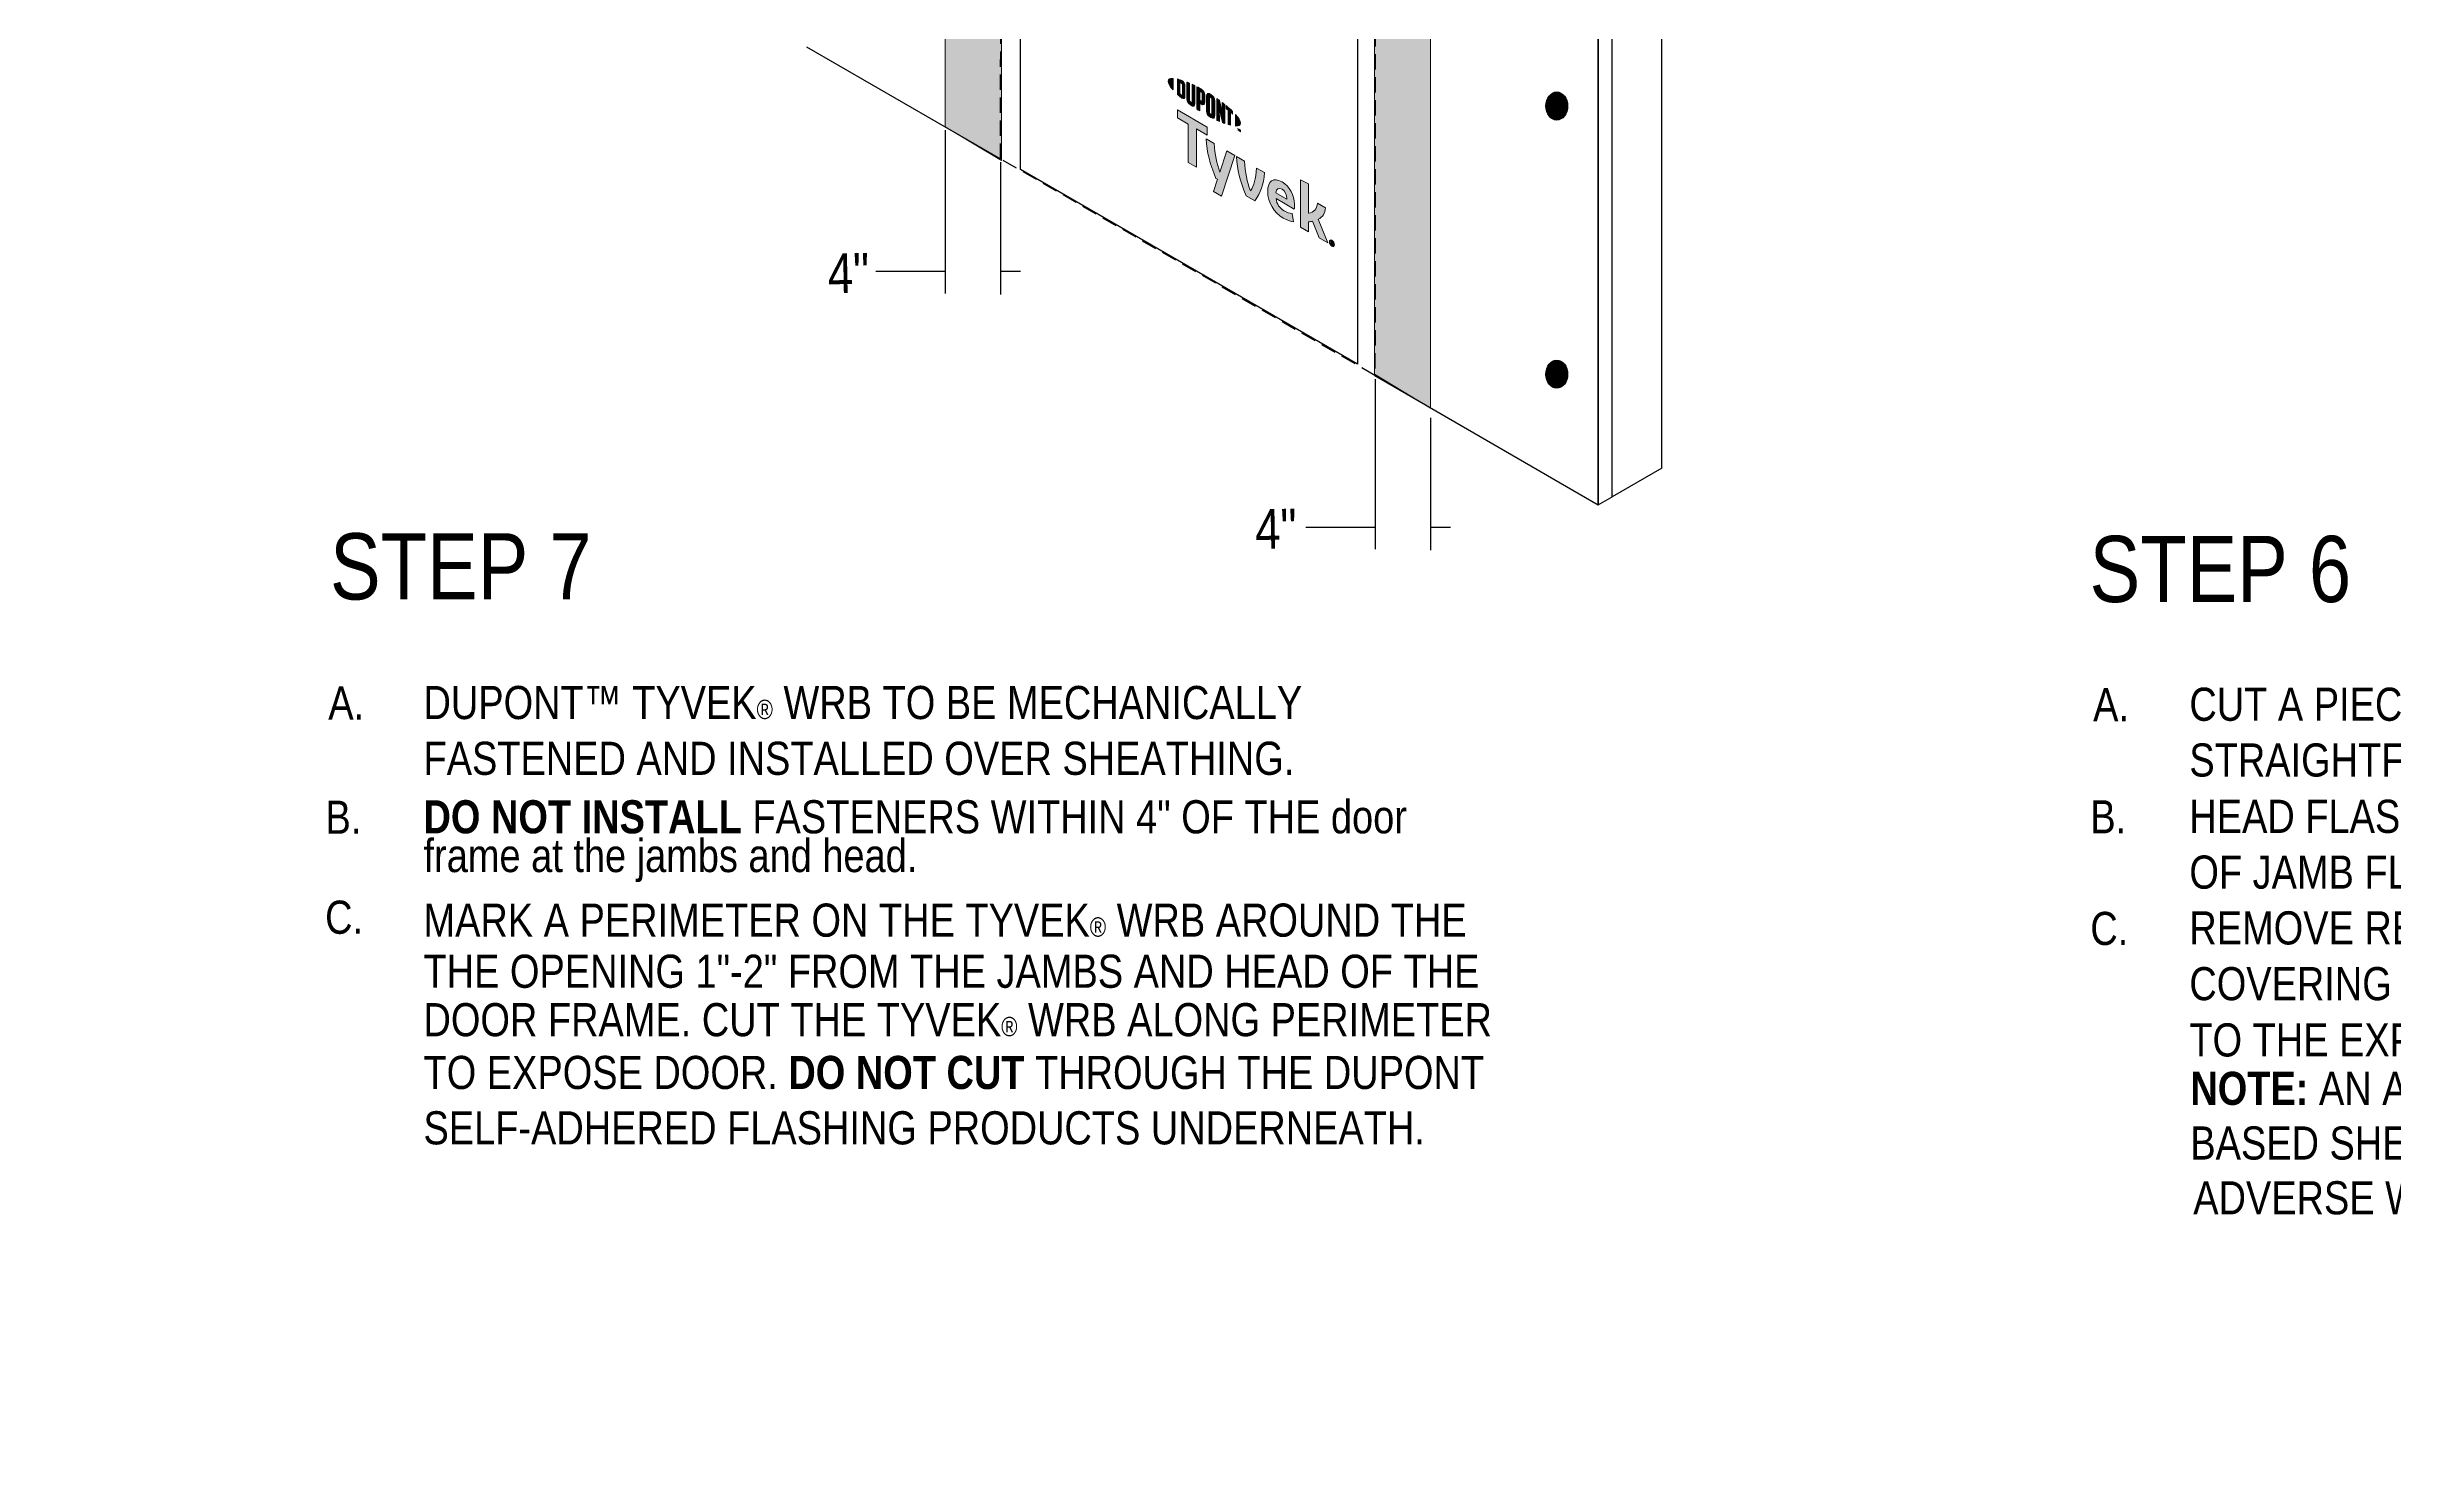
# Model space of a CAD drawing. Extents: x -1114 to 2135, y -829 to 1734.
# Drawn here: x 598 to 1395, y 535 to 1016 of the extents above; entities that cross this region are included whole.
import ezdxf

# ---------------------------------------------------------------- set-up
doc = ezdxf.new("R2010")
doc.units = 0
doc.header["$MEASUREMENT"] = 0
doc.linetypes.add('AI-Linetype-0', pattern=[7.8125, 5.208333, -2.604167])
for name, color, linetype, lineweight in [('.ATI-TEXT', 7, 'Continuous', 0), ('G-ANNO-TTLB', 7, 'Continuous', 0), ('TYVEK', 7, 'Continuous', 0), ('X-REF - TRACED', 7, 'Continuous', 0)]:
    doc.layers.add(name, color=color, linetype=linetype, lineweight=lineweight)

# ---------------------------------------------------------------- blocks, each defined once
blk = doc.blocks.new('Block_35')
at = {"layer": '.ATI-TEXT', "char_height": 0.2, "attachment_point": 7}
for s, insert in [('\\C18;\\c0;\\FArial Narrow|b0|i0|c1;\\H11.249999;\\W1.000000;A.', (693.51, 787.29)), ('\\C18;\\c0;\\FArial Narrow|b0|i0|c1;\\H11.249999;\\W1.000000;DUPONT™ TYVEK\\H6.558750;®\\H11.249999; WRB TO BE MECHANICALLY', (725.83, 787.29)), ('\\C18;\\c0;\\FArial Narrow|b0|i0|c1;\\H11.249999;\\W1.000000;FASTENED AND INSTALLED OVER SHEATHING.', (725.83, 768.34)), ('\\C18;\\c0;\\FArial Narrow|b0|i0|c1;\\H11.249999;\\W1.000000;B.', (692.56, 748.46)), ('\\C18;\\c0;\\FArial Narrow Bold|b1|i0|c1;\\H11.249999;\\W1.000000;DO NOT INSTALL\\FArial Narrow|b0|i0|c1; FASTENERS WITHIN 4" OF THE door', (725.83, 748.46)), ('\\C18;\\c0;\\FArial Narrow|b0|i0|c1;\\H11.249999;\\W1.000000;frame at the jambs and head.', (725.85, 732.07)), ('\\C18;\\c0;\\FArial Narrow|b0|i0|c1;\\H11.249999;\\W1.000000;C.', (692.43, 714.35)), ('\\C18;\\c0;\\FArial Narrow|b0|i0|c1;\\H11.249999;\\W1.000000;MARK A PERIMETER ON THE TYVEK\\H6.558750;®\\H11.249999; WRB AROUND THE', (725.83, 713.35)), ('\\C18;\\c0;\\FArial Narrow|b0|i0|c1;\\H11.249999;\\W1.000000;THE OPENING 1"-2" FROM THE JAMBS AND HEAD OF THE ', (725.83, 695.99)), ('\\C18;\\c0;\\FArial Narrow|b0|i0|c1;\\H11.249999;\\W1.000000;DOOR FRAME. CUT THE TYVEK\\H6.558750;®\\H11.249999; WRB ALONG PERIMETER ', (725.83, 679.53))]:
    blk.add_mtext(s, dxfattribs=dict(at, insert=insert))
blk = doc.blocks.new('Block_40')
at = {"layer": '.ATI-TEXT', "char_height": 0.2, "attachment_point": 7}
for s, insert in [('\\C18;\\c0;\\FArial Narrow|b0|i0|c1;\\H11.249999;\\W1.000000;A.', (1292.73, 786.71)), ('\\C18;\\c0;\\FArial Narrow|b0|i0|c1;\\H11.249999;\\W1.000000;CUT A PIECE OF DUPONT™ FLASHING TAPE OR  ', (1325.4, 786.71)), ('\\C18;\\c0;\\FArial Narrow|b0|i0|c1;\\H11.249999;\\W1.000000;STRAIGHTFLASH™ FOR HEAD FLASHING.', (1325.4, 767.76)), ('\\C18;\\c0;\\FArial Narrow|b0|i0|c1;\\H11.249999;\\W1.000000;B.', (1291.78, 748.62)), ('\\C18;\\c0;\\FArial Narrow|b0|i0|c1;\\H11.249999;\\W1.000000;HEAD FLASHING TO EXTEND BEYOND OUTER EDGES', (1325.4, 748.62)), ('\\C18;\\c0;\\FArial Narrow|b0|i0|c1;\\H11.249999;\\W1.000000;OF JAMB FLASHING.', (1325.4, 729.67)), ('\\C18;\\c0;\\FArial Narrow|b0|i0|c1;\\H11.249999;\\W1.000000;C.', (1291.78, 710.53)), ('\\C18;\\c0;\\FArial Narrow|b0|i0|c1;\\H11.249999;\\W1.000000;REMOVE RELEASE PAPER AND INSTALL COMPLETELY', (1325.4, 710.72)), ('\\C18;\\c0;\\FArial Narrow|b0|i0|c1;\\H11.249999;\\W1.000000;COVERING DOOR MOUNTING FLANGE AND ADHERING', (1325.4, 691.77)), ('\\C18;\\c0;\\FArial Narrow|b0|i0|c1;\\H11.249999;\\W1.000000;TO THE EXPOSED SHEATHING. ', (1325.4, 672.66)), ('\\C18;\\c0;\\FArial Narrow Bold|b1|i0|c1;\\H11.249999;\\W1.000000;NOTE:\\FArial Narrow|b0|i0|c1; AN ADHESIVE/PRIMER IS REQUIRED FOR WOOD-', (1325.74, 653.28)), ('\\C18;\\c0;\\FArial Narrow|b0|i0|c1;\\H11.249999;\\W1.000000;BASED SHEATHING, WHEN APPLYING FLASHING DURING', (1325.73, 635.7)), ('\\C18;\\c0;\\FArial Narrow|b0|i0|c1;\\H11.249999;\\W1.000000;ADVERSE WEATHER CONDITIONS.', (1326.72, 619.01))]:
    blk.add_mtext(s, dxfattribs=dict(at, insert=insert))
blk = doc.blocks.new('Block_63')
at = {"layer": 'X-REF - TRACED', "true_color": 0x848484, "transparency": 33554687}
h = blk.add_hatch(color=252, dxfattribs=at)
h.dxf.hatch_style = 2
edge = h.paths.add_edge_path()
edge.add_spline(control_points=[(978.64, 1004.15), (978.64, 1003.42), (979.26, 1002.4), (980.32, 1001.2), (980.32, 1001.2), (980.32, 1005.14), (980.32, 1005.14), (979.26, 1005.18), (978.64, 1004.86), (978.64, 1004.15)], knot_values=[0, 0, 0, 0, 1, 1, 1, 2, 2, 2, 3, 3, 3, 3], degree=3, periodic=0)
h = blk.add_hatch(color=252, dxfattribs=at)
h.dxf.hatch_style = 2
edge = h.paths.add_edge_path()
edge.add_spline(control_points=[(983.53, 999.72), (983.53, 999.41), (983.37, 999.4), (983.18, 999.51), (983.03, 999.6), (982.8, 999.79), (982.62, 999.96), (982.62, 999.96), (982.62, 1003.73), (982.62, 1003.73), (982.8, 1003.68), (983.03, 1003.61), (983.18, 1003.52), (983.37, 1003.41), (983.53, 1003.22), (983.53, 1002.92), (983.53, 1002.92), (983.53, 999.72), (983.53, 999.72)], knot_values=[0, 0, 0, 0, 1, 1, 1, 2, 2, 2, 3, 3, 3, 4, 4, 4, 5, 5, 5, 6, 6, 6, 6], degree=3, periodic=0)
edge = h.paths.add_edge_path()
edge.add_spline(control_points=[(983.3, 1004.43), (983.01, 1004.61), (982.58, 1004.75), (981.8, 1004.93), (981.8, 1004.93), (981.8, 999.7), (981.8, 999.7), (982.48, 999.07), (983.01, 998.63), (983.3, 998.46), (983.99, 998.06), (984.38, 998.32), (984.38, 999.09), (984.38, 999.09), (984.38, 1002.56), (984.38, 1002.56), (984.38, 1003.33), (983.99, 1004.04), (983.3, 1004.43)], knot_values=[0, 0, 0, 0, 1, 1, 1, 2, 2, 2, 3, 3, 3, 4, 4, 4, 5, 5, 5, 6, 6, 6, 6], degree=3, periodic=0)
h = blk.add_hatch(color=252, dxfattribs=at)
h.dxf.hatch_style = 2
edge = h.paths.add_edge_path()
edge.add_spline(control_points=[(986.77, 997.23), (986.77, 996.93), (986.68, 996.79), (986.35, 997.03), (986.03, 997.26), (985.94, 997.46), (985.94, 997.82), (985.94, 997.82), (985.94, 1003.51), (985.94, 1003.51), (985.73, 1003.61), (985.25, 1003.81), (985.04, 1003.89), (985.04, 1003.89), (985.04, 998.14), (985.04, 998.14), (985.04, 997.22), (985.43, 996.64), (986.35, 995.99), (987.19, 995.39), (987.71, 995.58), (987.71, 996.6), (987.71, 996.6), (987.71, 1002.68), (987.71, 1002.68), (987.53, 1002.77), (986.96, 1003.04), (986.77, 1003.13), (986.77, 1003.13), (986.77, 997.23), (986.77, 997.23)], knot_values=[0, 0, 0, 0, 1, 1, 1, 2, 2, 2, 3, 3, 3, 4, 4, 4, 5, 5, 5, 6, 6, 6, 7, 7, 7, 8, 8, 8, 9, 9, 9, 10, 10, 10, 10], degree=3, periodic=0)
h = blk.add_hatch(color=252, dxfattribs=at)
h.dxf.hatch_style = 2
edge = h.paths.add_edge_path()
edge.add_spline(control_points=[(990.19, 997.76), (990.19, 997.43), (990.09, 997.32), (989.71, 997.54), (989.71, 997.54), (989.38, 997.73), (989.38, 997.73), (989.38, 997.73), (989.38, 1000.75), (989.38, 1000.75), (989.53, 1000.67), (989.6, 1000.63), (989.69, 1000.58), (990.1, 1000.34), (990.19, 1000.11), (990.19, 999.77), (990.19, 999.77), (990.19, 997.76), (990.19, 997.76)], knot_values=[0, 0, 0, 0, 1, 1, 1, 2, 2, 2, 3, 3, 3, 4, 4, 4, 5, 5, 5, 6, 6, 6, 6], degree=3, periodic=0)
edge = h.paths.add_edge_path()
edge.add_spline(control_points=[(989.75, 1001.61), (989.58, 1001.71), (988.99, 1002.03), (988.44, 1002.31), (988.44, 1002.31), (988.44, 994.65), (988.44, 994.65), (988.63, 994.53), (989.11, 994.22), (989.38, 994.06), (989.38, 994.06), (989.38, 996.66), (989.38, 996.66), (989.38, 996.66), (989.75, 996.45), (989.75, 996.45), (990.73, 995.89), (991.14, 996.16), (991.14, 997.13), (991.14, 997.13), (991.14, 999.38), (991.14, 999.38), (991.14, 1000.34), (990.68, 1001.07), (989.75, 1001.61)], knot_values=[0, 0, 0, 0, 1, 1, 1, 2, 2, 2, 3, 3, 3, 4, 4, 4, 5, 5, 5, 6, 6, 6, 7, 7, 7, 8, 8, 8, 8], degree=3, periodic=0)
h = blk.add_hatch(color=252, dxfattribs=at)
h.dxf.hatch_style = 2
edge = h.paths.add_edge_path()
edge.add_spline(control_points=[(993.54, 993.15), (993.54, 992.85), (993.45, 992.74), (993.12, 992.92), (992.78, 993.11), (992.69, 993.33), (992.69, 993.64), (992.69, 993.64), (992.69, 998.41), (992.69, 998.41), (992.69, 998.73), (992.78, 998.85), (993.12, 998.64), (993.45, 998.44), (993.54, 998.22), (993.54, 997.92), (993.54, 997.92), (993.54, 993.15), (993.54, 993.15)], knot_values=[0, 0, 0, 0, 1, 1, 1, 2, 2, 2, 3, 3, 3, 4, 4, 4, 5, 5, 5, 6, 6, 6, 6], degree=3, periodic=0)
edge = h.paths.add_edge_path()
edge.add_spline(control_points=[(993.12, 999.71), (992.25, 1000.26), (991.73, 1000.12), (991.73, 999.11), (991.73, 999.11), (991.73, 994.1), (991.73, 994.1), (991.73, 993.04), (992.2, 992.33), (993.12, 991.85), (994.02, 991.37), (994.49, 991.49), (994.49, 992.62), (994.49, 992.62), (994.49, 997.4), (994.49, 997.4), (994.49, 998.48), (994.06, 999.11), (993.12, 999.71)], knot_values=[0, 0, 0, 0, 1, 1, 1, 2, 2, 2, 3, 3, 3, 4, 4, 4, 5, 5, 5, 6, 6, 6, 6], degree=3, periodic=0)
h = blk.add_hatch(color=252, dxfattribs=at)
h.dxf.hatch_style = 2
edge = h.paths.add_edge_path()
edge.add_spline(control_points=[(997.09, 993.15), (997.09, 993.15), (996.05, 997.64), (996.05, 997.64), (995.77, 997.85), (995.43, 998.09), (995.16, 998.27), (995.16, 998.27), (995.16, 990.93), (995.16, 990.93), (995.35, 990.84), (995.82, 990.63), (996.06, 990.52), (996.06, 990.52), (995.99, 994.89), (995.99, 994.89), (995.99, 994.89), (997.09, 990.1), (997.09, 990.1), (997.33, 990.01), (997.67, 989.88), (997.89, 989.8), (997.89, 989.8), (997.89, 996.25), (997.89, 996.25), (997.66, 996.44), (997.23, 996.77), (997.03, 996.92), (997.03, 996.92), (997.09, 993.15), (997.09, 993.15)], knot_values=[0, 0, 0, 0, 1, 1, 1, 2, 2, 2, 3, 3, 3, 4, 4, 4, 5, 5, 5, 6, 6, 6, 7, 7, 7, 8, 8, 8, 9, 9, 9, 10, 10, 10, 10], degree=3, periodic=0)
h = blk.add_hatch(color=252, dxfattribs=at)
h.dxf.hatch_style = 2
edge = h.paths.add_edge_path()
edge.add_spline(control_points=[(998.36, 994.85), (998.59, 994.67), (998.82, 994.49), (999.04, 994.3), (999.04, 994.3), (999.04, 989.42), (999.04, 989.42), (999.24, 989.36), (999.63, 989.25), (999.88, 989.19), (999.88, 989.19), (999.88, 993.59), (999.88, 993.59), (1000.12, 993.37), (1000.35, 993.17), (1000.56, 992.98), (1000.56, 992.98), (1000.56, 993.92), (1000.56, 993.92), (999.9, 994.57), (999.19, 995.2), (998.36, 995.88), (998.36, 995.88), (998.36, 994.85), (998.36, 994.85)], knot_values=[0, 0, 0, 0, 1, 1, 1, 2, 2, 2, 3, 3, 3, 4, 4, 4, 5, 5, 5, 6, 6, 6, 7, 7, 7, 8, 8, 8, 8], degree=3, periodic=0)
h = blk.add_hatch(color=252, dxfattribs=at)
h.dxf.hatch_style = 2
edge = h.paths.add_edge_path()
edge.add_spline(control_points=[(1003.25, 989.94), (1003.25, 989.22), (1002.64, 988.9), (1001.57, 988.93), (1001.57, 988.93), (1001.57, 992.87), (1001.57, 992.87), (1002.64, 991.68), (1003.25, 990.66), (1003.25, 989.94)], knot_values=[0, 0, 0, 0, 1, 1, 1, 2, 2, 2, 3, 3, 3, 3], degree=3, periodic=0)
h = blk.add_hatch(color=252, dxfattribs=at)
h.dxf.hatch_style = 2
edge = h.paths.add_edge_path()
edge.add_spline(control_points=[(1002.75, 987.86), (1002.75, 987.86), (1002.85, 987.8), (1002.85, 987.8), (1002.85, 987.8), (1003, 987.44), (1003, 987.44), (1003, 987.44), (1003.15, 987.62), (1003.15, 987.62), (1003.15, 987.62), (1003.25, 987.57), (1003.25, 987.57), (1003.25, 987.57), (1003.25, 987), (1003.25, 987), (1003.25, 987), (1003.16, 987.05), (1003.16, 987.05), (1003.16, 987.05), (1003.16, 987.46), (1003.16, 987.46), (1003.16, 987.46), (1003.01, 987.27), (1003.01, 987.27), (1003.01, 987.27), (1003, 987.28), (1003, 987.28), (1003, 987.28), (1002.84, 987.64), (1002.84, 987.64), (1002.84, 987.64), (1002.84, 987.23), (1002.84, 987.23), (1002.84, 987.23), (1002.75, 987.29), (1002.75, 987.29), (1002.75, 987.29), (1002.75, 987.86), (1002.75, 987.86)], knot_values=[0, 0, 0, 0, 1, 1, 1, 2, 2, 2, 3, 3, 3, 4, 4, 4, 5, 5, 5, 6, 6, 6, 7, 7, 7, 8, 8, 8, 9, 9, 9, 10, 10, 10, 11, 11, 11, 12, 12, 12, 13, 13, 13, 13], degree=3, periodic=0)
edge = h.paths.add_edge_path()
edge.add_spline(control_points=[(1002.4, 987.96), (1002.4, 987.96), (1002.24, 988.05), (1002.24, 988.05), (1002.24, 988.05), (1002.24, 988.15), (1002.24, 988.15), (1002.24, 988.15), (1002.65, 987.92), (1002.65, 987.92), (1002.65, 987.92), (1002.65, 987.82), (1002.65, 987.82), (1002.65, 987.82), (1002.49, 987.91), (1002.49, 987.91), (1002.49, 987.91), (1002.49, 987.44), (1002.49, 987.44), (1002.49, 987.44), (1002.4, 987.49), (1002.4, 987.49), (1002.4, 987.49), (1002.4, 987.96), (1002.4, 987.96)], knot_values=[0, 0, 0, 0, 1, 1, 1, 2, 2, 2, 3, 3, 3, 4, 4, 4, 5, 5, 5, 6, 6, 6, 7, 7, 7, 8, 8, 8, 8], degree=3, periodic=0)
at = {"layer": 'X-REF - TRACED'}
for points, knots in [([(978.64, 1004.15), (978.64, 1003.42), (979.26, 1002.4), (980.32, 1001.2), (980.32, 1001.2), (980.32, 1005.14), (980.32, 1005.14), (979.26, 1005.18), (978.64, 1004.86), (978.64, 1004.15)], [0, 0, 0, 0, 1, 1, 1, 2, 2, 2, 3, 3, 3, 3]), ([(983.3, 1004.43), (983.01, 1004.61), (982.58, 1004.75), (981.8, 1004.93), (981.8, 1004.93), (981.8, 999.7), (981.8, 999.7), (982.48, 999.07), (983.01, 998.63), (983.3, 998.46), (983.99, 998.06), (984.38, 998.32), (984.38, 999.09), (984.38, 999.09), (984.38, 1002.56), (984.38, 1002.56), (984.38, 1003.33), (983.99, 1004.04), (983.3, 1004.43)], [0, 0, 0, 0, 1, 1, 1, 2, 2, 2, 3, 3, 3, 4, 4, 4, 5, 5, 5, 6, 6, 6, 6]), ([(983.53, 999.72), (983.53, 999.41), (983.37, 999.4), (983.18, 999.51), (983.03, 999.6), (982.8, 999.79), (982.62, 999.96), (982.62, 999.96), (982.62, 1003.73), (982.62, 1003.73), (982.8, 1003.68), (983.03, 1003.61), (983.18, 1003.52), (983.37, 1003.41), (983.53, 1003.22), (983.53, 1002.92), (983.53, 1002.92), (983.53, 999.72), (983.53, 999.72)], [0, 0, 0, 0, 1, 1, 1, 2, 2, 2, 3, 3, 3, 4, 4, 4, 5, 5, 5, 6, 6, 6, 6]), ([(986.77, 997.23), (986.77, 996.93), (986.68, 996.79), (986.35, 997.03), (986.03, 997.26), (985.94, 997.46), (985.94, 997.82), (985.94, 997.82), (985.94, 1003.51), (985.94, 1003.51), (985.73, 1003.61), (985.25, 1003.81), (985.04, 1003.89), (985.04, 1003.89), (985.04, 998.14), (985.04, 998.14), (985.04, 997.22), (985.43, 996.64), (986.35, 995.99), (987.19, 995.39), (987.71, 995.58), (987.71, 996.6), (987.71, 996.6), (987.71, 1002.68), (987.71, 1002.68), (987.53, 1002.77), (986.96, 1003.04), (986.77, 1003.13), (986.77, 1003.13), (986.77, 997.23), (986.77, 997.23)], [0, 0, 0, 0, 1, 1, 1, 2, 2, 2, 3, 3, 3, 4, 4, 4, 5, 5, 5, 6, 6, 6, 7, 7, 7, 8, 8, 8, 9, 9, 9, 10, 10, 10, 10]), ([(989.75, 1001.61), (989.58, 1001.71), (988.99, 1002.03), (988.44, 1002.31), (988.44, 1002.31), (988.44, 994.65), (988.44, 994.65), (988.63, 994.53), (989.11, 994.22), (989.38, 994.06), (989.38, 994.06), (989.38, 996.66), (989.38, 996.66), (989.38, 996.66), (989.75, 996.45), (989.75, 996.45), (990.73, 995.89), (991.14, 996.16), (991.14, 997.13), (991.14, 997.13), (991.14, 999.38), (991.14, 999.38), (991.14, 1000.34), (990.68, 1001.07), (989.75, 1001.61)], [0, 0, 0, 0, 1, 1, 1, 2, 2, 2, 3, 3, 3, 4, 4, 4, 5, 5, 5, 6, 6, 6, 7, 7, 7, 8, 8, 8, 8]), ([(990.19, 997.76), (990.19, 997.43), (990.09, 997.32), (989.71, 997.54), (989.71, 997.54), (989.38, 997.73), (989.38, 997.73), (989.38, 997.73), (989.38, 1000.75), (989.38, 1000.75), (989.53, 1000.67), (989.6, 1000.63), (989.69, 1000.58), (990.1, 1000.34), (990.19, 1000.11), (990.19, 999.77), (990.19, 999.77), (990.19, 997.76), (990.19, 997.76)], [0, 0, 0, 0, 1, 1, 1, 2, 2, 2, 3, 3, 3, 4, 4, 4, 5, 5, 5, 6, 6, 6, 6]), ([(993.12, 999.71), (992.25, 1000.26), (991.73, 1000.12), (991.73, 999.11), (991.73, 999.11), (991.73, 994.1), (991.73, 994.1), (991.73, 993.04), (992.2, 992.33), (993.12, 991.85), (994.02, 991.37), (994.49, 991.49), (994.49, 992.62), (994.49, 992.62), (994.49, 997.4), (994.49, 997.4), (994.49, 998.48), (994.06, 999.11), (993.12, 999.71)], [0, 0, 0, 0, 1, 1, 1, 2, 2, 2, 3, 3, 3, 4, 4, 4, 5, 5, 5, 6, 6, 6, 6]), ([(993.54, 993.15), (993.54, 992.85), (993.45, 992.74), (993.12, 992.92), (992.78, 993.11), (992.69, 993.33), (992.69, 993.64), (992.69, 993.64), (992.69, 998.41), (992.69, 998.41), (992.69, 998.73), (992.78, 998.85), (993.12, 998.64), (993.45, 998.44), (993.54, 998.22), (993.54, 997.92), (993.54, 997.92), (993.54, 993.15), (993.54, 993.15)], [0, 0, 0, 0, 1, 1, 1, 2, 2, 2, 3, 3, 3, 4, 4, 4, 5, 5, 5, 6, 6, 6, 6]), ([(997.09, 993.15), (997.09, 993.15), (996.05, 997.64), (996.05, 997.64), (995.77, 997.85), (995.43, 998.09), (995.16, 998.27), (995.16, 998.27), (995.16, 990.93), (995.16, 990.93), (995.35, 990.84), (995.82, 990.63), (996.06, 990.52), (996.06, 990.52), (995.99, 994.89), (995.99, 994.89), (995.99, 994.89), (997.09, 990.1), (997.09, 990.1), (997.33, 990.01), (997.67, 989.88), (997.89, 989.8), (997.89, 989.8), (997.89, 996.25), (997.89, 996.25), (997.66, 996.44), (997.23, 996.77), (997.03, 996.92), (997.03, 996.92), (997.09, 993.15), (997.09, 993.15)], [0, 0, 0, 0, 1, 1, 1, 2, 2, 2, 3, 3, 3, 4, 4, 4, 5, 5, 5, 6, 6, 6, 7, 7, 7, 8, 8, 8, 9, 9, 9, 10, 10, 10, 10]), ([(998.36, 994.85), (998.59, 994.67), (998.82, 994.49), (999.04, 994.3), (999.04, 994.3), (999.04, 989.42), (999.04, 989.42), (999.24, 989.36), (999.63, 989.25), (999.88, 989.19), (999.88, 989.19), (999.88, 993.59), (999.88, 993.59), (1000.12, 993.37), (1000.35, 993.17), (1000.56, 992.98), (1000.56, 992.98), (1000.56, 993.92), (1000.56, 993.92), (999.9, 994.57), (999.19, 995.2), (998.36, 995.88), (998.36, 995.88), (998.36, 994.85), (998.36, 994.85)], [0, 0, 0, 0, 1, 1, 1, 2, 2, 2, 3, 3, 3, 4, 4, 4, 5, 5, 5, 6, 6, 6, 7, 7, 7, 8, 8, 8, 8]), ([(1003.25, 989.94), (1003.25, 989.22), (1002.64, 988.9), (1001.57, 988.93), (1001.57, 988.93), (1001.57, 992.87), (1001.57, 992.87), (1002.64, 991.68), (1003.25, 990.66), (1003.25, 989.94)], [0, 0, 0, 0, 1, 1, 1, 2, 2, 2, 3, 3, 3, 3]), ([(1002.4, 987.96), (1002.4, 987.96), (1002.24, 988.05), (1002.24, 988.05), (1002.24, 988.05), (1002.24, 988.15), (1002.24, 988.15), (1002.24, 988.15), (1002.65, 987.92), (1002.65, 987.92), (1002.65, 987.92), (1002.65, 987.82), (1002.65, 987.82), (1002.65, 987.82), (1002.49, 987.91), (1002.49, 987.91), (1002.49, 987.91), (1002.49, 987.44), (1002.49, 987.44), (1002.49, 987.44), (1002.4, 987.49), (1002.4, 987.49), (1002.4, 987.49), (1002.4, 987.96), (1002.4, 987.96)], [0, 0, 0, 0, 1, 1, 1, 2, 2, 2, 3, 3, 3, 4, 4, 4, 5, 5, 5, 6, 6, 6, 7, 7, 7, 8, 8, 8, 8]), ([(1002.75, 987.86), (1002.75, 987.86), (1002.85, 987.8), (1002.85, 987.8), (1002.85, 987.8), (1003, 987.44), (1003, 987.44), (1003, 987.44), (1003.15, 987.62), (1003.15, 987.62), (1003.15, 987.62), (1003.25, 987.57), (1003.25, 987.57), (1003.25, 987.57), (1003.25, 987), (1003.25, 987), (1003.25, 987), (1003.16, 987.05), (1003.16, 987.05), (1003.16, 987.05), (1003.16, 987.46), (1003.16, 987.46), (1003.16, 987.46), (1003.01, 987.27), (1003.01, 987.27), (1003.01, 987.27), (1003, 987.28), (1003, 987.28), (1003, 987.28), (1002.84, 987.64), (1002.84, 987.64), (1002.84, 987.64), (1002.84, 987.23), (1002.84, 987.23), (1002.84, 987.23), (1002.75, 987.29), (1002.75, 987.29), (1002.75, 987.29), (1002.75, 987.86), (1002.75, 987.86)], [0, 0, 0, 0, 1, 1, 1, 2, 2, 2, 3, 3, 3, 4, 4, 4, 5, 5, 5, 6, 6, 6, 7, 7, 7, 8, 8, 8, 9, 9, 9, 10, 10, 10, 11, 11, 11, 12, 12, 12, 13, 13, 13, 13])]:
    blk.add_open_spline(points, degree=3, knots=knots, dxfattribs=at)
blk = doc.blocks.new('Block_67')
at = {"layer": 'X-REF - TRACED', "true_color": 0x848484, "transparency": 33554687}
h = blk.add_hatch(color=252, dxfattribs=at)
h.dxf.hatch_style = 2
h.paths.add_polyline_path([(991.9, 988.61), (981.8, 994.44), (981.8, 991.7), (985.45, 989.59), (985.45, 976.6), (988.25, 974.98), (988.25, 987.98), (991.9, 985.87)])
h = blk.add_hatch(color=252, dxfattribs=at)
h.dxf.hatch_style = 2
edge = h.paths.add_edge_path()
edge.add_spline(control_points=[(1008.69, 974.67), (1008.51, 970.93), (1007.77, 968.75), (1006.61, 966.88), (1005.49, 970.06), (1004.77, 973.09), (1004.55, 977.06), (1004.55, 977.06), (1001.83, 978.63), (1001.83, 978.63), (1002.12, 973.94), (1003, 970.53), (1005.12, 965.24), (1005.12, 965.24), (1008.12, 963.51), (1008.12, 963.51), (1010.16, 966.4), (1011, 968.81), (1011.4, 973.11), (1011.4, 973.11), (1008.69, 974.67), (1008.69, 974.67)], knot_values=[0, 0, 0, 0, 1, 1, 1, 2, 2, 2, 3, 3, 3, 4, 4, 4, 5, 5, 5, 6, 6, 6, 7, 7, 7, 7], degree=3, periodic=0)
h = blk.add_hatch(color=252, dxfattribs=at)
h.dxf.hatch_style = 2
edge = h.paths.add_edge_path()
edge.add_spline(control_points=[(1015.26, 966.22), (1015.26, 966.22), (1018.99, 964.07), (1018.99, 964.07), (1018.99, 964.07), (1018.99, 964.34), (1018.99, 964.34), (1018.99, 965.6), (1018.4, 966.86), (1017.32, 967.48), (1016.18, 968.14), (1015.44, 967.65), (1015.26, 966.22)], knot_values=[0, 0, 0, 0, 1, 1, 1, 2, 2, 2, 3, 3, 3, 4, 4, 4, 4], degree=3, periodic=0)
edge = h.paths.add_edge_path()
edge.add_spline(control_points=[(1021.2, 956.45), (1020.34, 956.5), (1019.07, 956.92), (1017.77, 957.67), (1014.61, 959.49), (1012.46, 963.03), (1012.46, 966.76), (1012.46, 970.34), (1014.44, 971.62), (1017.32, 969.96), (1019.89, 968.47), (1021.58, 965.41), (1021.58, 962.4), (1021.58, 961.72), (1021.54, 961.16), (1021.5, 960.73), (1021.5, 960.73), (1015.3, 964.31), (1015.3, 964.31), (1015.55, 962.36), (1016.48, 961.02), (1018.05, 960.12), (1019.01, 959.56), (1019.93, 959.28), (1020.77, 959.19), (1020.77, 959.19), (1021.2, 956.45), (1021.2, 956.45)], knot_values=[0, 0, 0, 0, 1, 1, 1, 2, 2, 2, 3, 3, 3, 4, 4, 4, 5, 5, 5, 6, 6, 6, 7, 7, 7, 8, 8, 8, 9, 9, 9, 9], degree=3, periodic=0)
h = blk.add_hatch(color=252, dxfattribs=at)
h.dxf.hatch_style = 2
edge = h.paths.add_edge_path()
edge.add_spline(control_points=[(1029.6, 957.25), (1029.6, 957.25), (1032.85, 949.23), (1032.85, 949.23), (1032.85, 949.23), (1029.91, 950.93), (1029.91, 950.93), (1029.91, 950.93), (1027.66, 956.61), (1027.66, 956.61), (1027.24, 956.51), (1026.81, 956.43), (1026.34, 956.36), (1026.34, 956.36), (1026.34, 952.99), (1026.34, 952.99), (1026.34, 952.99), (1023.64, 954.55), (1023.64, 954.55), (1023.64, 954.55), (1023.64, 970.67), (1023.64, 970.67), (1023.64, 970.67), (1026.34, 969.27), (1026.34, 969.27), (1026.34, 969.27), (1026.34, 959.35), (1026.34, 959.35), (1028.19, 959.66), (1029.09, 960.71), (1029.4, 962.71), (1029.4, 962.71), (1032.09, 961.16), (1032.09, 961.16), (1032.03, 959.26), (1031.17, 958.03), (1029.6, 957.25)], knot_values=[0, 0, 0, 0, 1, 1, 1, 2, 2, 2, 3, 3, 3, 4, 4, 4, 5, 5, 5, 6, 6, 6, 7, 7, 7, 8, 8, 8, 9, 9, 9, 10, 10, 10, 11, 11, 11, 12, 12, 12, 12], degree=3, periodic=0)
at = {"layer": 'X-REF - TRACED'}
blk.add_lwpolyline([(991.9, 988.61), (981.8, 994.44), (981.8, 991.7), (985.45, 989.59), (985.45, 976.6), (988.25, 974.98), (988.25, 987.98), (991.9, 985.87)], close=True, dxfattribs=at)
for points, knots in [([(1008.69, 974.67), (1008.51, 970.93), (1007.77, 968.75), (1006.61, 966.88), (1005.49, 970.06), (1004.77, 973.09), (1004.55, 977.06), (1004.55, 977.06), (1001.83, 978.63), (1001.83, 978.63), (1002.12, 973.94), (1003, 970.53), (1005.12, 965.24), (1005.12, 965.24), (1008.12, 963.51), (1008.12, 963.51), (1010.16, 966.4), (1011, 968.81), (1011.4, 973.11), (1011.4, 973.11), (1008.69, 974.67), (1008.69, 974.67)], [0, 0, 0, 0, 1, 1, 1, 2, 2, 2, 3, 3, 3, 4, 4, 4, 5, 5, 5, 6, 6, 6, 7, 7, 7, 7]), ([(1021.2, 956.45), (1020.34, 956.5), (1019.07, 956.92), (1017.77, 957.67), (1014.61, 959.49), (1012.46, 963.03), (1012.46, 966.76), (1012.46, 970.34), (1014.44, 971.62), (1017.32, 969.96), (1019.89, 968.47), (1021.58, 965.41), (1021.58, 962.4), (1021.58, 961.72), (1021.54, 961.16), (1021.5, 960.73), (1021.5, 960.73), (1015.3, 964.31), (1015.3, 964.31), (1015.55, 962.36), (1016.48, 961.02), (1018.05, 960.12), (1019.01, 959.56), (1019.93, 959.28), (1020.77, 959.19), (1020.77, 959.19), (1021.2, 956.45), (1021.2, 956.45)], [0, 0, 0, 0, 1, 1, 1, 2, 2, 2, 3, 3, 3, 4, 4, 4, 5, 5, 5, 6, 6, 6, 7, 7, 7, 8, 8, 8, 9, 9, 9, 9]), ([(1015.26, 966.22), (1015.26, 966.22), (1018.99, 964.07), (1018.99, 964.07), (1018.99, 964.07), (1018.99, 964.34), (1018.99, 964.34), (1018.99, 965.6), (1018.4, 966.86), (1017.32, 967.48), (1016.18, 968.14), (1015.44, 967.65), (1015.26, 966.22)], [0, 0, 0, 0, 1, 1, 1, 2, 2, 2, 3, 3, 3, 4, 4, 4, 4]), ([(1029.6, 957.25), (1029.6, 957.25), (1032.85, 949.23), (1032.85, 949.23), (1032.85, 949.23), (1029.91, 950.93), (1029.91, 950.93), (1029.91, 950.93), (1027.66, 956.61), (1027.66, 956.61), (1027.24, 956.51), (1026.81, 956.43), (1026.34, 956.36), (1026.34, 956.36), (1026.34, 952.99), (1026.34, 952.99), (1026.34, 952.99), (1023.64, 954.55), (1023.64, 954.55), (1023.64, 954.55), (1023.64, 970.67), (1023.64, 970.67), (1023.64, 970.67), (1026.34, 969.27), (1026.34, 969.27), (1026.34, 969.27), (1026.34, 959.35), (1026.34, 959.35), (1028.19, 959.66), (1029.09, 960.71), (1029.4, 962.71), (1029.4, 962.71), (1032.09, 961.16), (1032.09, 961.16), (1032.03, 959.26), (1031.17, 958.03), (1029.6, 957.25)], [0, 0, 0, 0, 1, 1, 1, 2, 2, 2, 3, 3, 3, 4, 4, 4, 5, 5, 5, 6, 6, 6, 7, 7, 7, 8, 8, 8, 9, 9, 9, 10, 10, 10, 11, 11, 11, 12, 12, 12, 12])]:
    blk.add_open_spline(points, degree=3, knots=knots, dxfattribs=at)
blk = doc.blocks.new('Block_66')
at = {"layer": 'X-REF - TRACED', "true_color": 0x848484, "transparency": 33554687}
h = blk.add_hatch(color=252, dxfattribs=at)
h.dxf.hatch_style = 2
edge = h.paths.add_edge_path()
edge.add_spline(control_points=[(998.64, 980.47), (998.64, 980.47), (996.21, 973.23), (996.21, 973.23), (995.18, 976.26), (994.5, 979.19), (994.3, 982.98), (994.3, 982.98), (991.57, 984.55), (991.57, 984.55), (991.87, 979.86), (992.75, 976.45), (994.87, 971.16), (994.87, 971.16), (995.41, 970.85), (995.41, 970.85), (995.41, 970.85), (994.02, 966.7), (994.02, 966.7), (994.02, 966.7), (996.73, 965.14), (996.73, 965.14), (996.73, 965.14), (1001.34, 978.91), (1001.34, 978.91), (1001.34, 978.91), (998.64, 980.47), (998.64, 980.47)], knot_values=[0, 0, 0, 0, 1, 1, 1, 2, 2, 2, 3, 3, 3, 4, 4, 4, 5, 5, 5, 6, 6, 6, 7, 7, 7, 8, 8, 8, 9, 9, 9, 9], degree=3, periodic=0)
at = {"layer": 'X-REF - TRACED'}
blk.add_open_spline([(998.64, 980.47), (998.64, 980.47), (996.21, 973.23), (996.21, 973.23), (995.18, 976.26), (994.5, 979.19), (994.3, 982.98), (994.3, 982.98), (991.57, 984.55), (991.57, 984.55), (991.87, 979.86), (992.75, 976.45), (994.87, 971.16), (994.87, 971.16), (995.41, 970.85), (995.41, 970.85), (995.41, 970.85), (994.02, 966.7), (994.02, 966.7), (994.02, 966.7), (996.73, 965.14), (996.73, 965.14), (996.73, 965.14), (1001.34, 978.91), (1001.34, 978.91), (1001.34, 978.91), (998.64, 980.47), (998.64, 980.47)], degree=3, knots=[0, 0, 0, 0, 1, 1, 1, 2, 2, 2, 3, 3, 3, 4, 4, 4, 5, 5, 5, 6, 6, 6, 7, 7, 7, 8, 8, 8, 9, 9, 9, 9], dxfattribs=at)
blk.add_blockref('Block_67', (0, 0), dxfattribs=at)
blk = doc.blocks.new('Block_68')
at = {"layer": 'X-REF - TRACED', "true_color": 0x848484, "transparency": 33554687}
h = blk.add_hatch(color=252, dxfattribs=at)
h.dxf.hatch_style = 2
edge = h.paths.add_edge_path()
edge.add_spline(control_points=[(1034.15, 949.54), (1034.15, 949.54), (1034.15, 949.24), (1034.15, 949.24), (1034.15, 949.24), (1034.26, 949.18), (1034.26, 949.18), (1034.37, 949.12), (1034.43, 949.12), (1034.43, 949.23), (1034.43, 949.34), (1034.37, 949.41), (1034.26, 949.47), (1034.26, 949.47), (1034.15, 949.54), (1034.15, 949.54)], knot_values=[0, 0, 0, 0, 1, 1, 1, 2, 2, 2, 3, 3, 3, 4, 4, 4, 5, 5, 5, 5], degree=3, periodic=0)
edge = h.paths.add_edge_path()
edge.add_spline(control_points=[(1033.96, 949.84), (1033.96, 949.84), (1034.26, 949.66), (1034.26, 949.66), (1034.5, 949.53), (1034.62, 949.33), (1034.62, 949.12), (1034.62, 948.98), (1034.56, 948.91), (1034.45, 948.93), (1034.5, 948.76), (1034.58, 948.59), (1034.68, 948.41), (1034.68, 948.41), (1034.45, 948.54), (1034.45, 948.54), (1034.37, 948.71), (1034.3, 948.85), (1034.25, 949), (1034.25, 949), (1034.15, 949.06), (1034.15, 949.06), (1034.15, 949.06), (1034.15, 948.71), (1034.15, 948.71), (1034.15, 948.71), (1033.96, 948.82), (1033.96, 948.82), (1033.96, 948.82), (1033.96, 949.84), (1033.96, 949.84)], knot_values=[0, 0, 0, 0, 1, 1, 1, 2, 2, 2, 3, 3, 3, 4, 4, 4, 5, 5, 5, 6, 6, 6, 7, 7, 7, 8, 8, 8, 9, 9, 9, 10, 10, 10, 10], degree=3, periodic=0)
edge = h.paths.add_edge_path()
edge.add_spline(control_points=[(1034.28, 949.92), (1033.85, 950.16), (1033.6, 950.02), (1033.6, 949.51), (1033.6, 949), (1033.85, 948.59), (1034.28, 948.34), (1034.7, 948.09), (1034.95, 948.23), (1034.95, 948.74), (1034.95, 949.25), (1034.7, 949.67), (1034.28, 949.92)], knot_values=[0, 0, 0, 0, 1, 1, 1, 2, 2, 2, 3, 3, 3, 4, 4, 4, 4], degree=3, periodic=0)
edge = h.paths.add_edge_path()
edge.add_spline(control_points=[(1034.28, 950.12), (1034.8, 949.82), (1035.15, 949.23), (1035.15, 948.62), (1035.15, 948.02), (1034.8, 947.84), (1034.28, 948.14), (1033.74, 948.45), (1033.4, 949.03), (1033.4, 949.63), (1033.4, 950.24), (1033.75, 950.43), (1034.28, 950.12)], knot_values=[0, 0, 0, 0, 1, 1, 1, 2, 2, 2, 3, 3, 3, 4, 4, 4, 4], degree=3, periodic=0)
at = {"layer": 'X-REF - TRACED'}
for points, knots in [([(1034.28, 950.12), (1034.8, 949.82), (1035.15, 949.23), (1035.15, 948.62), (1035.15, 948.02), (1034.8, 947.84), (1034.28, 948.14), (1033.74, 948.45), (1033.4, 949.03), (1033.4, 949.63), (1033.4, 950.24), (1033.75, 950.43), (1034.28, 950.12)], [0, 0, 0, 0, 1, 1, 1, 2, 2, 2, 3, 3, 3, 4, 4, 4, 4]), ([(1034.28, 949.92), (1033.85, 950.16), (1033.6, 950.02), (1033.6, 949.51), (1033.6, 949), (1033.85, 948.59), (1034.28, 948.34), (1034.7, 948.09), (1034.95, 948.23), (1034.95, 948.74), (1034.95, 949.25), (1034.7, 949.67), (1034.28, 949.92)], [0, 0, 0, 0, 1, 1, 1, 2, 2, 2, 3, 3, 3, 4, 4, 4, 4]), ([(1033.96, 949.84), (1033.96, 949.84), (1034.26, 949.66), (1034.26, 949.66), (1034.5, 949.53), (1034.62, 949.33), (1034.62, 949.12), (1034.62, 948.98), (1034.56, 948.91), (1034.45, 948.93), (1034.5, 948.76), (1034.58, 948.59), (1034.68, 948.41), (1034.68, 948.41), (1034.45, 948.54), (1034.45, 948.54), (1034.37, 948.71), (1034.3, 948.85), (1034.25, 949), (1034.25, 949), (1034.15, 949.06), (1034.15, 949.06), (1034.15, 949.06), (1034.15, 948.71), (1034.15, 948.71), (1034.15, 948.71), (1033.96, 948.82), (1033.96, 948.82), (1033.96, 948.82), (1033.96, 949.84), (1033.96, 949.84)], [0, 0, 0, 0, 1, 1, 1, 2, 2, 2, 3, 3, 3, 4, 4, 4, 5, 5, 5, 6, 6, 6, 7, 7, 7, 8, 8, 8, 9, 9, 9, 10, 10, 10, 10]), ([(1034.15, 949.54), (1034.15, 949.54), (1034.15, 949.24), (1034.15, 949.24), (1034.15, 949.24), (1034.26, 949.18), (1034.26, 949.18), (1034.37, 949.12), (1034.43, 949.12), (1034.43, 949.23), (1034.43, 949.34), (1034.37, 949.41), (1034.26, 949.47), (1034.26, 949.47), (1034.15, 949.54), (1034.15, 949.54)], [0, 0, 0, 0, 1, 1, 1, 2, 2, 2, 3, 3, 3, 4, 4, 4, 5, 5, 5, 5])]:
    blk.add_open_spline(points, degree=3, knots=knots, dxfattribs=at)
blk = doc.blocks.new('Block_65')
at = {"layer": 'X-REF - TRACED'}
for name in ['Block_66', 'Block_68']:
    blk.add_blockref(name, (0, 0), dxfattribs=at)
blk = doc.blocks.new('Block_64')
at = {"layer": 'X-REF - TRACED'}
blk.add_blockref('Block_65', (0, 0), dxfattribs=at)
blk = doc.blocks.new('Block_62')
at = {"layer": 'X-REF - TRACED'}
for name in ['Block_63', 'Block_64']:
    blk.add_blockref(name, (0, 0), dxfattribs=at)

msp = doc.modelspace()

# ---------------------------------------------------------------- hatches: boundary and pattern name
at = {"layer": 'G-ANNO-TTLB', "true_color": 0xff00ff, "transparency": 33554687}
h = msp.add_hatch(color=6, dxfattribs=at)
edge = h.paths.add_edge_path()
edge.add_spline(control_points=[(1815.43, -731.7), (1815.43, -731.7), (-1114.08, -731.7), (-1114.08, -731.7), (-1114.08, -731.7), (-1114.08, 1725.3), (-1114.08, 1725.3), (-1114.08, 1725.3), (1815.43, 1725.3), (1815.43, 1725.3), (1815.43, 1725.3), (1815.43, -731.7), (1815.43, -731.7)], knot_values=[0, 0, 0, 0, 1, 1, 1, 2, 2, 2, 3, 3, 3, 4, 4, 4, 4], degree=3, periodic=0)
edge = h.paths.add_edge_path()
edge.add_spline(control_points=[(-1105.08, 1716.3), (-1105.08, 1716.3), (-1105.08, -722.7), (-1105.08, -722.7), (-1105.08, -722.7), (1806.43, -722.7), (1806.43, -722.7), (1806.43, -722.7), (1806.43, 1716.3), (1806.43, 1716.3), (1806.43, 1716.3), (-1105.08, 1716.3), (-1105.08, 1716.3)], knot_values=[0, 0, 0, 0, 1, 1, 1, 2, 2, 2, 3, 3, 3, 4, 4, 4, 4], degree=3, periodic=0)
edge.add_line((-1105.08, 1716.3), (-1105.08, 1716.3))
at = {"layer": 'TYVEK', "true_color": 0xff0000, "transparency": 33554687}
h = msp.add_hatch(color=1, dxfattribs=at)
h.dxf.hatch_style = 2
edge = h.paths.add_edge_path()
edge.add_spline(control_points=[(1067.77, 893.1), (1067.77, 893.1), (1067.63, 1258.48), (1067.63, 1258.48), (1067.63, 1258.48), (902.39, 1353.43), (902.39, 1353.43), (902.39, 1353.43), (902.9, 988.7), (902.9, 988.7), (902.9, 988.7), (922.04, 977.26), (922.04, 977.26), (922.04, 977.26), (922.04, 1321.92), (922.04, 1321.92), (922.04, 1321.92), (1048.59, 1248.06), (1048.59, 1248.06), (1048.59, 1248.06), (1048.77, 904.59), (1048.77, 904.59), (1048.77, 904.59), (1067.77, 893.1), (1067.77, 893.1)], knot_values=[0, 0, 0, 0, 1, 1, 1, 2, 2, 2, 3, 3, 3, 4, 4, 4, 5, 5, 5, 6, 6, 6, 7, 7, 7, 8, 8, 8, 8], degree=3, periodic=0)
at = {"layer": 'TYVEK', "true_color": 0x003b71, "transparency": 33554687}
h = msp.add_hatch(color=156, dxfattribs=at)
h.dxf.hatch_style = 2
edge = h.paths.add_edge_path()
edge.add_ellipse((1110.62, 995.74), major_axis=(0, 4.78), ratio=0.766948, start_angle=0, end_angle=360)
h = msp.add_hatch(color=156, dxfattribs=at)
h.dxf.hatch_style = 2
edge = h.paths.add_edge_path()
edge.add_ellipse((1110.62, 904.63), major_axis=(0, 4.78), ratio=0.766948, start_angle=0, end_angle=360)

# ---------------------------------------------------------------- linework, layer by layer
at = {"layer": 'G-ANNO-TTLB'}
for points in [[(1815.43, -731.7), (1815.43, -731.7), (-1114.08, -731.7), (-1114.08, -731.7), (-1114.08, -731.7), (-1114.08, 1725.3), (-1114.08, 1725.3), (-1114.08, 1725.3), (1815.43, 1725.3), (1815.43, 1725.3), (1815.43, 1725.3), (1815.43, -731.7), (1815.43, -731.7)], [(-1105.08, 1716.3), (-1105.08, 1716.3), (-1105.08, -722.7), (-1105.08, -722.7), (-1105.08, -722.7), (1806.43, -722.7), (1806.43, -722.7), (1806.43, -722.7), (1806.43, 1716.3), (1806.43, 1716.3), (1806.43, 1716.3), (-1105.08, 1716.3), (-1105.08, 1716.3)]]:
    msp.add_open_spline(points, degree=3, knots=[0, 0, 0, 0, 1, 1, 1, 2, 2, 2, 3, 3, 3, 4, 4, 4, 4], dxfattribs=at)
at = {"layer": 'TYVEK', "color": 33, "lineweight": 25, "true_color": 0xcc9966}
for q in [(1146.23, 1297.09), (1129.43, 863.01)]:
    msp.add_line((1146.23, 872.73), q, dxfattribs=at)
at = {"layer": 'TYVEK', "color": 18, "lineweight": 25, "true_color": 0x000000}
for p, q in [((1124.62, 1284.59), (1124.62, 860.22)), ((1124.62, 860.22), (1124.62, 1226.81)), ((855.83, 1015.83), (921.77, 977.79)), ((1048.89, 904.19), (1124.62, 860.22))]:
    msp.add_line(p, q, dxfattribs=at)
at = {"layer": 'TYVEK', "color": 2, "lineweight": 25, "true_color": 0xffff00}
for p, q in [((1129.43, 863.01), (1129.43, 1287.37)), ((1124.62, 860.22), (1129.43, 863.01))]:
    msp.add_line(p, q, dxfattribs=at)
at = {"layer": 'TYVEK', "color": 18, "lineweight": 25, "true_color": 0x080808}
for p, q in [((1109.65, 995.77), (1111.59, 995.77)), ((1110.62, 997.01), (1110.62, 994.54)), ((1109.65, 904.66), (1111.59, 904.66)), ((1110.62, 905.9), (1110.62, 903.43))]:
    msp.add_line(p, q, dxfattribs=at)
at = {"layer": 'TYVEK', "color": 1, "lineweight": 25, "true_color": 0xff0000}
for p, q in [((902.9, 987.58), (902.9, 932.09)), ((921.78, 976.68), (921.78, 931.68)), ((879.43, 939.59), (902.9, 939.59)), ((921.78, 939.59), (928.57, 939.59)), ((1048.9, 902.93), (1048.9, 845.21)), ((1067.77, 889.8), (1067.77, 844.79)), ((1025.43, 852.7), (1048.9, 852.7)), ((1067.77, 852.7), (1074.56, 852.7))]:
    msp.add_line(p, q, dxfattribs=at)
at = {"layer": 'TYVEK', "color": 252, "linetype": 'AI-Linetype-0', "lineweight": 25, "true_color": 0x848484}
msp.add_lwpolyline([(921.77, 977.79), (922.03, 1321.65), (1049.15, 1247.72), (1048.89, 904.19)], close=True, dxfattribs=at)
at = {"layer": 'TYVEK', "color": 18, "lineweight": 25, "true_color": 0x080808}
msp.add_lwpolyline([(1042.99, 908.05), (928.57, 974.12), (928.57, 1311.75), (1042.99, 1245.78)], close=True, dxfattribs=at)
at = {"layer": 'TYVEK', "color": 18, "lineweight": 25, "true_color": 0x000000}
for centre in [(1110.62, 995.74), (1110.62, 904.63)]:
    msp.add_ellipse(centre, major_axis=(0, 4.78), ratio=0.766948, dxfattribs=at)
at = {"layer": 'TYVEK', "color": 18, "lineweight": 25, "true_color": 0x080808}
for centre in [(1110.62, 995.77), (1110.62, 904.66)]:
    msp.add_ellipse(centre, major_axis=(0, 1.23), ratio=0.788846, dxfattribs=at)
at = {"layer": 'TYVEK'}
msp.add_open_spline([(1067.77, 893.1), (1067.77, 893.1), (1067.63, 1258.48), (1067.63, 1258.48), (1067.63, 1258.48), (902.39, 1353.43), (902.39, 1353.43), (902.39, 1353.43), (902.9, 988.7), (902.9, 988.7), (902.9, 988.7), (922.04, 977.26), (922.04, 977.26), (922.04, 977.26), (922.04, 1321.92), (922.04, 1321.92), (922.04, 1321.92), (1048.59, 1248.06), (1048.59, 1248.06), (1048.59, 1248.06), (1048.77, 904.59), (1048.77, 904.59), (1048.77, 904.59), (1067.77, 893.1), (1067.77, 893.1)], degree=3, knots=[0, 0, 0, 0, 1, 1, 1, 2, 2, 2, 3, 3, 3, 4, 4, 4, 5, 5, 5, 6, 6, 6, 7, 7, 7, 8, 8, 8, 8], dxfattribs=at)

# ---------------------------------------------------------------- block references
at = {"layer": '.ATI-TEXT'}
for name in ['Block_35', 'Block_40']:
    msp.add_blockref(name, (0, 0), dxfattribs=at)
at = {"layer": 'X-REF - TRACED'}
msp.add_blockref('Block_62', (0, 0), dxfattribs=at)

# ---------------------------------------------------------------- texts
at = {"layer": '.ATI-TEXT', "char_height": 0.2, "attachment_point": 7}
for s, insert in [('\\C18;\\c0;\\FArial Narrow|b0|i0|c1;\\H22.499999;\\W1.000000;STEP 7', (694.1, 827.76)), ('\\C18;\\c0;\\FArial Narrow|b0|i0|c1;\\H22.499999;\\W1.000000;STEP 6', (1291.53, 826.88)), ('\\C18;\\c0;\\FArial Narrow|b0|i0|c1;\\H11.249999;\\W1.000000;TO EXPOSE DOOR. \\FArial Narrow Bold|b1|i0|c1;DO NOT CUT \\FArial Narrow|b0|i0|c1;THROUGH THE DUPONT', (725.83, 661.6)), ('\\C18;\\c0;\\FArial Narrow|b0|i0|c1;\\H11.249999;\\W1.000000;SELF-ADHERED FLASHING PRODUCTS UNDERNEATH.', (725.83, 642.78))]:
    msp.add_mtext(s, dxfattribs=dict(at, insert=insert))
at = {"layer": 'TYVEK', "char_height": 0.2, "attachment_point": 7, "rotation": 0.99986}
for insert in [(863.19, 932.09), (1008.32, 845.21)]:
    msp.add_mtext('\\C1;\\c255;\\FArial Narrow|b0|i0|c1;\\H13.500034;\\W1.000002;4"', dxfattribs=dict(at, insert=insert))

doc.saveas('drawing.dxf')
